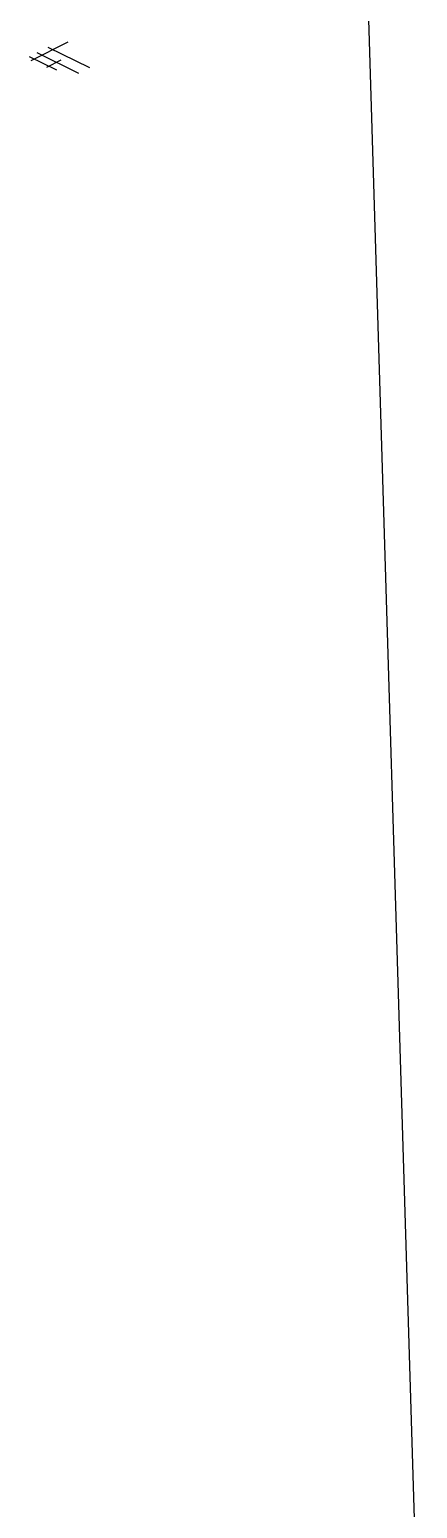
# Model space of a CAD drawing. Extents: x 0 to 155, y 0 to 203.
# Drawn here: x 122.36 to 129.84, y 130.99 to 159.56 of the extents above; entities that cross this region are included whole.
import ezdxf

# ---------------------------------------------------------------- set-up
doc = ezdxf.new("R2010")
doc.units = 0
doc.linetypes.add('CENTERX2', pattern=[20.32, 12.7, -2.54, 2.54, -2.54])
doc.layers.get('0').update_dxf_attribs({"linetype": 'CONTINUOUS'})

msp = doc.modelspace()

# ---------------------------------------------------------------- linework, layer by layer
at = {"color": 7, "linetype": 'CONTINUOUS'}
msp.add_line((128.492, 173.332), (129.844, 128.691), dxfattribs=at)
at = {"color": 7, "linetype": 'CENTERX2'}
for p, q in [((122.391, 158.964), (123.101, 159.326)), ((123.518, 158.821), (122.714, 159.215)), ((122.885, 158.775), (122.358, 159.034)), ((123.308, 158.714), (122.504, 159.108)), ((122.692, 158.832), (122.968, 158.972))]:
    msp.add_line(p, q, dxfattribs=at)

doc.saveas('drawing.dxf')
